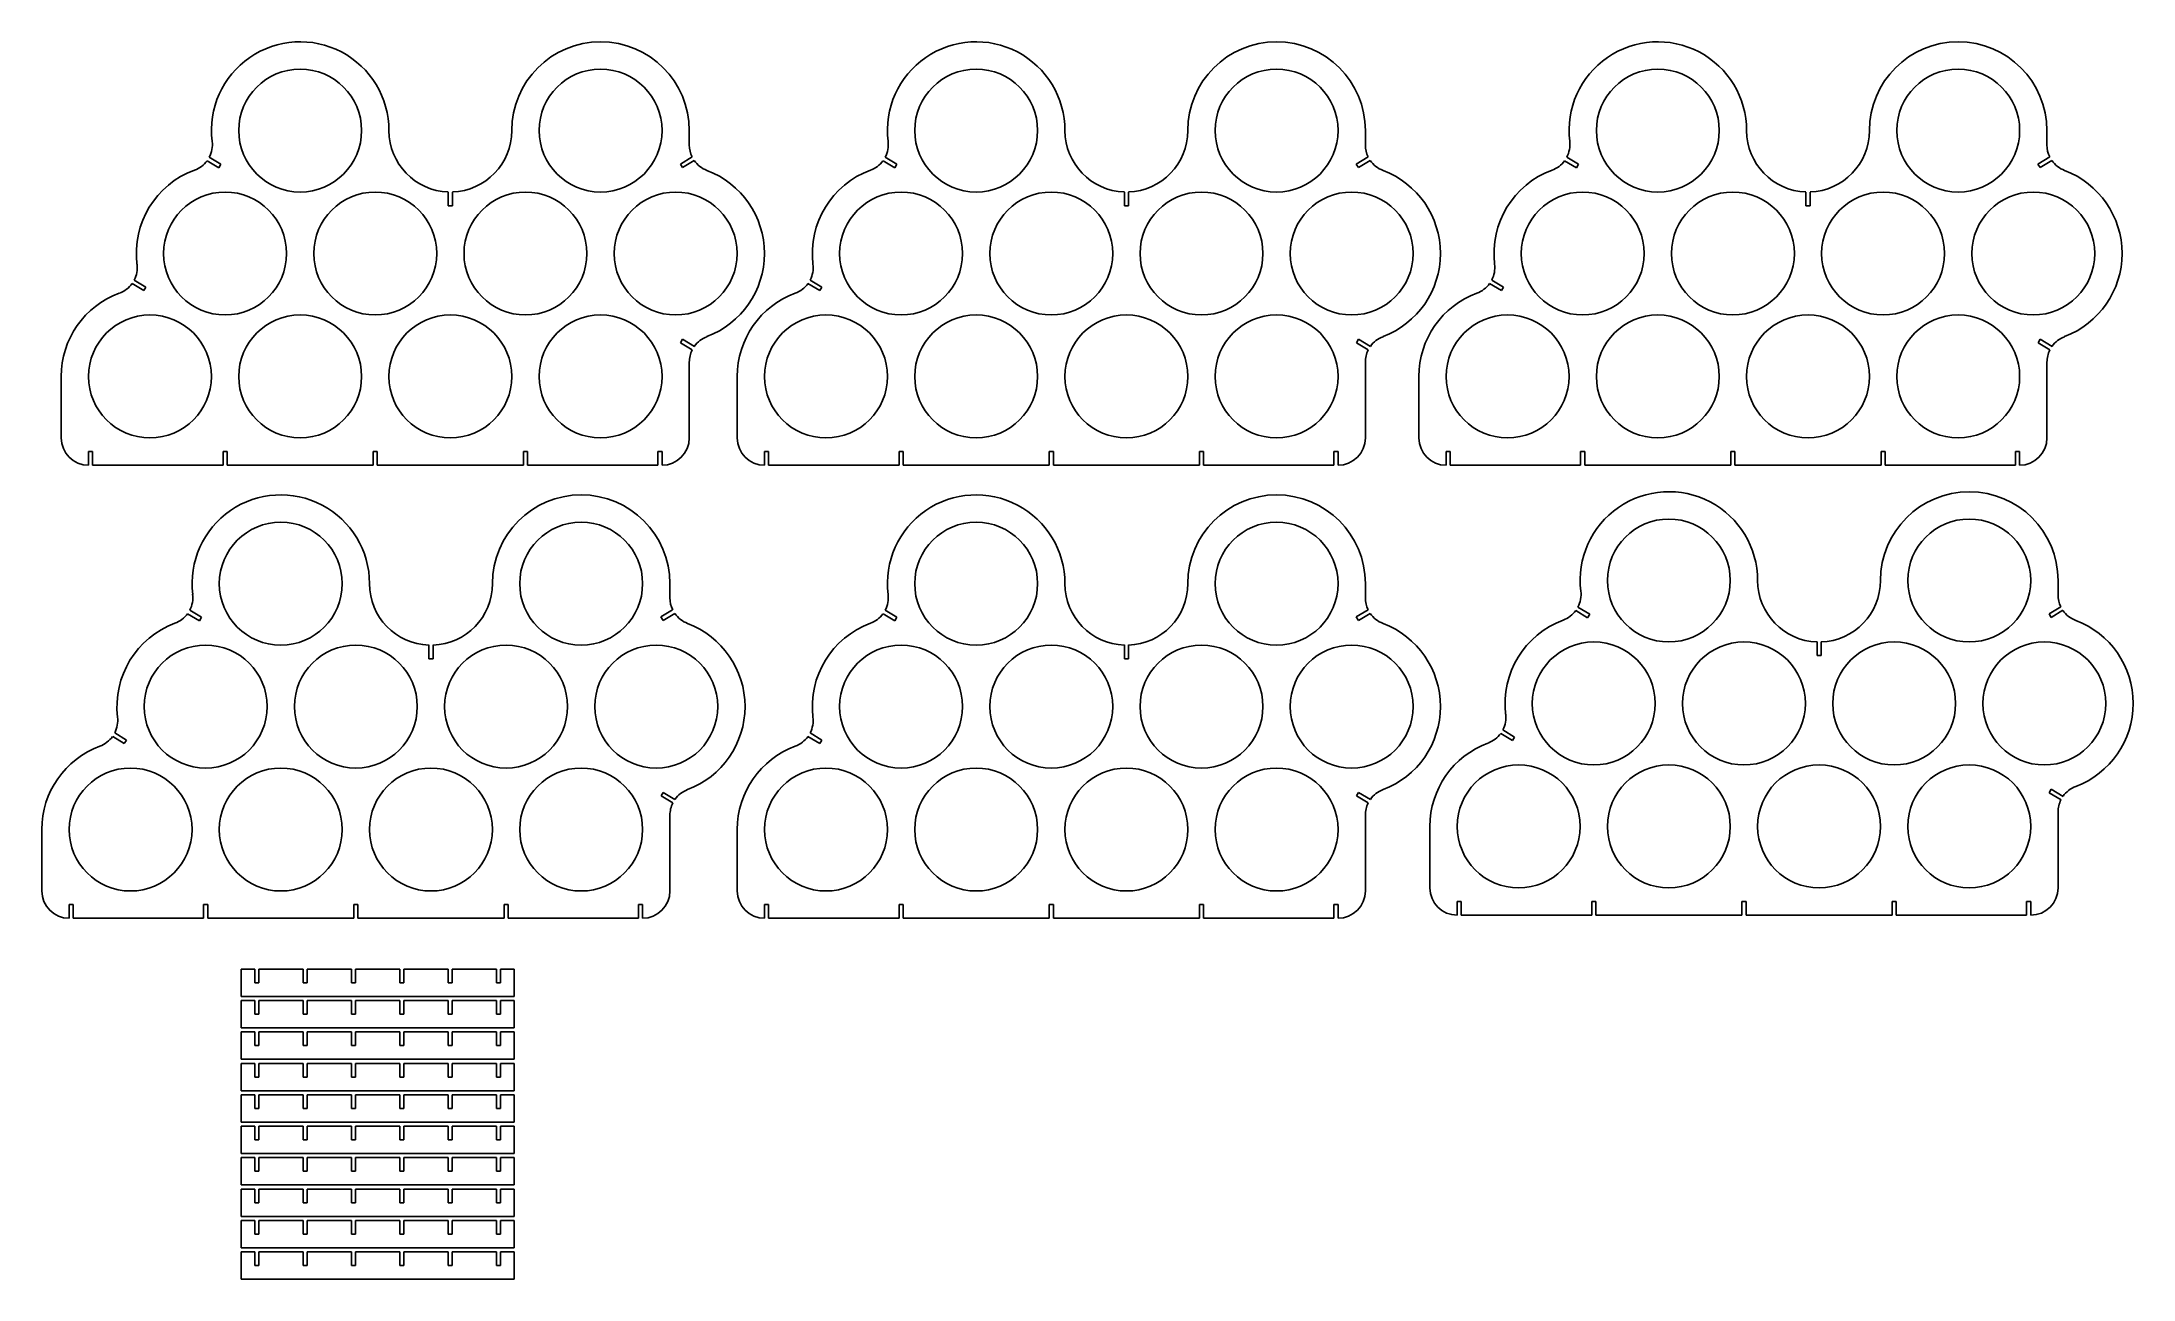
# Model space of a CAD drawing. Header units: millimetres. Extents: x 907 to 2438, y -1 to 905.
import ezdxf

# ---------------------------------------------------------------- set-up
doc = ezdxf.new("R2010")
doc.units = ezdxf.units.MM

msp = doc.modelspace()

# ---------------------------------------------------------------- linework, layer by layer
for p, q in [((1380.7, 840.3), (1380.7, 829.8)), ((1875.8, 840.3), (1875.8, 829.8)), ((2375, 840.3), (2375, 829.8)), ((1036.1, 813), (1027.5, 818.2)), ((1037.7, 815.6), (1029.1, 820.8)), ((1037.7, 815.6), (1036.1, 813)), ((1374.2, 815.8), (1382.8, 821)), ((1374.2, 815.8), (1375.7, 813.3)), ((1375.7, 813.3), (1384.3, 818.4)), ((1531.2, 813), (1522.6, 818.2)), ((1532.7, 815.6), (1524.1, 820.8)), ((1532.7, 815.6), (1531.2, 813)), ((1869.2, 815.8), (1877.8, 821)), ((1869.2, 815.8), (1870.8, 813.3)), ((1870.8, 813.3), (1879.3, 818.4)), ((2030.4, 813), (2021.7, 818.2)), ((2031.9, 815.6), (2023.3, 820.8)), ((2031.9, 815.6), (2030.4, 813)), ((2368.4, 815.8), (2377, 821)), ((2368.4, 815.8), (2370, 813.3)), ((2370, 813.3), (2378.5, 818.4)), ((1204.2, 795.3), (1204.2, 785.3)), ((1204.2, 785.3), (1207.2, 785.3)), ((1207.2, 795.3), (1207.2, 785.3)), ((1699.3, 795.3), (1699.3, 785.3)), ((1699.3, 785.3), (1702.3, 785.3)), ((1702.3, 795.3), (1702.3, 785.3)), ((2198.5, 795.3), (2198.5, 785.3)), ((2198.5, 785.3), (2201.5, 785.3)), ((2201.5, 795.3), (2201.5, 785.3)), ((981.2, 723.1), (972.6, 728.3)), ((982.7, 725.6), (974.2, 730.9)), ((982.7, 725.6), (981.2, 723.1)), ((1476.2, 723.1), (1467.6, 728.3)), ((1477.8, 725.6), (1469.2, 730.9)), ((1477.8, 725.6), (1476.2, 723.1)), ((1975.4, 723.1), (1966.8, 728.3)), ((1977, 725.6), (1968.4, 730.9)), ((1977, 725.6), (1975.4, 723.1)), ((1375.8, 687.5), (1374.2, 684.9)), ((1374.2, 684.9), (1382.9, 679.7)), ((1375.8, 687.5), (1384.4, 682.3)), ((1870.8, 687.5), (1869.3, 684.9)), ((1869.3, 684.9), (1877.9, 679.7)), ((1870.8, 687.5), (1879.5, 682.3)), ((2370, 687.5), (2368.5, 684.9)), ((2368.5, 684.9), (2377.1, 679.7)), ((2370, 687.5), (2378.7, 682.3)), ((920.7, 615.3), (920.7, 660.3)), ((1380.7, 660.3), (1380.7, 670.7)), ((1380.7, 660.3), (1380.7, 615.3)), ((1415.8, 615.3), (1415.8, 660.3)), ((1875.8, 660.3), (1875.8, 670.7)), ((1875.8, 660.3), (1875.8, 615.3)), ((1915, 615.3), (1915, 660.3)), ((2375, 660.3), (2375, 670.7)), ((2375, 660.3), (2375, 615.3)), ((940.7, 595.3), (940.7, 605.3)), ((940.7, 605.3), (943.7, 605.3)), ((943.7, 605.3), (943.7, 595.3)), ((1039.2, 605.3), (1039.2, 595.3)), ((1039.2, 605.3), (1042.2, 605.3)), ((1042.2, 605.3), (1042.2, 595.3)), ((1149.2, 605.3), (1149.2, 595.3)), ((1149.2, 605.3), (1152.2, 605.3)), ((1152.2, 605.3), (1152.2, 595.3)), ((1259.2, 605.3), (1259.2, 595.3)), ((1259.2, 605.3), (1262.2, 605.3)), ((1262.2, 605.3), (1262.2, 595.3)), ((1360.7, 605.3), (1357.7, 605.3)), ((1357.7, 605.3), (1357.7, 595.3)), ((1360.7, 595.3), (1360.7, 605.3)), ((1435.8, 595.3), (1435.8, 605.3)), ((1435.8, 605.3), (1438.8, 605.3)), ((1438.8, 605.3), (1438.8, 595.3)), ((1534.3, 605.3), (1534.3, 595.3)), ((1534.3, 605.3), (1537.3, 605.3)), ((1537.3, 605.3), (1537.3, 595.3)), ((1644.3, 605.3), (1644.3, 595.3)), ((1644.3, 605.3), (1647.3, 605.3)), ((1647.3, 605.3), (1647.3, 595.3)), ((1754.3, 605.3), (1754.3, 595.3)), ((1754.3, 605.3), (1757.3, 605.3)), ((1757.3, 605.3), (1757.3, 595.3)), ((1855.8, 605.3), (1852.8, 605.3)), ((1852.8, 605.3), (1852.8, 595.3)), ((1855.8, 595.3), (1855.8, 605.3)), ((1935, 595.3), (1935, 605.3)), ((1935, 605.3), (1938, 605.3)), ((1938, 605.3), (1938, 595.3)), ((2033.5, 605.3), (2033.5, 595.3)), ((2033.5, 605.3), (2036.5, 605.3)), ((2036.5, 605.3), (2036.5, 595.3)), ((2143.5, 605.3), (2143.5, 595.3)), ((2143.5, 605.3), (2146.5, 605.3)), ((2146.5, 605.3), (2146.5, 595.3)), ((2253.5, 605.3), (2253.5, 595.3)), ((2253.5, 605.3), (2256.5, 605.3)), ((2256.5, 605.3), (2256.5, 595.3)), ((2355, 605.3), (2352, 605.3)), ((2352, 605.3), (2352, 595.3)), ((2355, 595.3), (2355, 605.3)), ((943.7, 595.3), (1039.2, 595.3)), ((1042.2, 595.3), (1149.2, 595.3)), ((1152.2, 595.3), (1259.2, 595.3)), ((1262.2, 595.3), (1357.7, 595.3)), ((1438.8, 595.3), (1534.3, 595.3)), ((1537.3, 595.3), (1644.3, 595.3)), ((1647.3, 595.3), (1754.3, 595.3)), ((1757.3, 595.3), (1852.8, 595.3)), ((1938, 595.3), (2033.5, 595.3)), ((2036.5, 595.3), (2143.5, 595.3)), ((2146.5, 595.3), (2253.5, 595.3)), ((2256.5, 595.3), (2352, 595.3)), ((1366.5, 508.6), (1366.5, 498.2)), ((1875.8, 508.6), (1875.8, 498.2)), ((2383.1, 510.9), (2383.1, 500.4)), ((2040.1, 486.3), (2031.5, 491.4)), ((2376.6, 486.5), (2385.2, 491.7)), ((1021.9, 481.4), (1013.3, 486.6)), ((1023.5, 484), (1014.9, 489.1)), ((1023.5, 484), (1021.9, 481.4)), ((1359.9, 484.2), (1368.5, 489.4)), ((1359.9, 484.2), (1361.5, 481.6)), ((1361.5, 481.6), (1370.1, 486.8)), ((1531.2, 481.4), (1522.6, 486.6)), ((1532.7, 484), (1524.1, 489.1)), ((1532.7, 484), (1531.2, 481.4)), ((1869.2, 484.2), (1877.8, 489.4)), ((1869.2, 484.2), (1870.8, 481.6)), ((1870.8, 481.6), (1879.3, 486.8)), ((2038.6, 483.7), (2029.9, 488.9)), ((2040.1, 486.3), (2038.6, 483.7)), ((2376.6, 486.5), (2378.1, 483.9)), ((2378.1, 483.9), (2386.7, 489.1)), ((1190, 463.7), (1190, 453.6)), ((1193, 463.7), (1193, 453.6)), ((1699.3, 463.7), (1699.3, 453.6)), ((1702.3, 463.7), (1702.3, 453.6)), ((2206.6, 465.9), (2206.6, 455.9)), ((2209.6, 465.9), (2209.6, 455.9)), ((1190, 453.6), (1193, 453.6)), ((1699.3, 453.6), (1702.3, 453.6)), ((2206.6, 455.9), (2209.6, 455.9)), ((968.5, 394), (959.9, 399.3)), ((1477.8, 394), (1469.2, 399.3)), ((1983.6, 393.7), (1975, 399)), ((1985.1, 396.3), (1976.6, 401.5)), ((966.9, 391.5), (958.4, 396.7)), ((968.5, 394), (966.9, 391.5)), ((1476.2, 391.5), (1467.6, 396.7)), ((1477.8, 394), (1476.2, 391.5)), ((1985.1, 396.3), (1983.6, 393.7)), ((1361.6, 355.8), (1360, 353.3)), ((1360, 353.3), (1368.6, 348.1)), ((1361.6, 355.8), (1370.2, 350.6)), ((1870.8, 355.8), (1869.3, 353.3)), ((1869.3, 353.3), (1877.9, 348.1)), ((1870.8, 355.8), (1879.5, 350.6)), ((2378.2, 358.1), (2376.6, 355.5)), ((2376.6, 355.5), (2385.3, 350.4)), ((2378.2, 358.1), (2386.8, 352.9)), ((1366.5, 328.6), (1366.5, 339.1)), ((1875.8, 328.6), (1875.8, 339.1)), ((2383.1, 330.9), (2383.1, 341.4)), ((906.5, 283.6), (906.5, 328.6)), ((1366.5, 328.6), (1366.5, 283.6)), ((1415.8, 283.6), (1415.8, 328.6)), ((1875.8, 328.6), (1875.8, 283.6)), ((1923.1, 285.9), (1923.1, 330.9)), ((2383.1, 330.9), (2383.1, 285.9)), ((1943.1, 265.9), (1943.1, 275.9)), ((1943.1, 275.9), (1946.1, 275.9)), ((1946.1, 275.9), (1946.1, 265.9)), ((2041.6, 275.9), (2041.6, 265.9)), ((2041.6, 275.9), (2044.6, 275.9)), ((2044.6, 275.9), (2044.6, 265.9)), ((2151.6, 275.9), (2151.6, 265.9)), ((2151.6, 275.9), (2154.6, 275.9)), ((2154.6, 275.9), (2154.6, 265.9)), ((2261.6, 275.9), (2261.6, 265.9)), ((2261.6, 275.9), (2264.6, 275.9)), ((2264.6, 275.9), (2264.6, 265.9)), ((2363.1, 275.9), (2360.1, 275.9)), ((2360.1, 275.9), (2360.1, 265.9)), ((2363.1, 265.9), (2363.1, 275.9)), ((926.5, 263.6), (926.5, 273.6)), ((926.5, 273.6), (929.5, 273.6)), ((929.5, 273.6), (929.5, 263.6)), ((929.5, 263.6), (1025, 263.6)), ((1025, 273.6), (1025, 263.6)), ((1025, 273.6), (1028, 273.6)), ((1028, 273.6), (1028, 263.6)), ((1028, 263.6), (1135, 263.6)), ((1135, 273.6), (1135, 263.6)), ((1135, 273.6), (1138, 273.6)), ((1138, 273.6), (1138, 263.6)), ((1138, 263.6), (1245, 263.6)), ((1245, 273.6), (1245, 263.6)), ((1245, 273.6), (1248, 273.6)), ((1248, 273.6), (1248, 263.6)), ((1248, 263.6), (1343.5, 263.6)), ((1346.5, 273.6), (1343.5, 273.6)), ((1343.5, 273.6), (1343.5, 263.6)), ((1346.5, 263.6), (1346.5, 273.6)), ((1435.8, 263.6), (1435.8, 273.6)), ((1435.8, 273.6), (1438.8, 273.6)), ((1438.8, 273.6), (1438.8, 263.6)), ((1438.8, 263.6), (1534.3, 263.6)), ((1534.3, 273.6), (1534.3, 263.6)), ((1534.3, 273.6), (1537.3, 273.6)), ((1537.3, 273.6), (1537.3, 263.6)), ((1537.3, 263.6), (1644.3, 263.6)), ((1644.3, 273.6), (1644.3, 263.6)), ((1644.3, 273.6), (1647.3, 273.6)), ((1647.3, 273.6), (1647.3, 263.6)), ((1647.3, 263.6), (1754.3, 263.6)), ((1754.3, 273.6), (1754.3, 263.6)), ((1754.3, 273.6), (1757.3, 273.6)), ((1757.3, 273.6), (1757.3, 263.6)), ((1757.3, 263.6), (1852.8, 263.6)), ((1855.8, 273.6), (1852.8, 273.6)), ((1852.8, 273.6), (1852.8, 263.6)), ((1855.8, 263.6), (1855.8, 273.6)), ((1946.1, 265.9), (2041.6, 265.9)), ((2044.6, 265.9), (2151.6, 265.9)), ((2154.6, 265.9), (2261.6, 265.9)), ((2264.6, 265.9), (2360.1, 265.9)), ((1062.4, 226.4), (1052.4, 226.4)), ((1052.4, 226.4), (1052.4, 206.4)), ((1062.4, 226.4), (1062.4, 216.4)), ((1065.4, 216.4), (1062.4, 216.4)), ((1097.8, 226.4), (1065.4, 226.4)), ((1065.4, 226.4), (1065.4, 216.4)), ((1097.8, 226.4), (1097.8, 216.4)), ((1100.8, 216.4), (1097.8, 216.4)), ((1133.2, 226.4), (1100.8, 226.4)), ((1100.8, 226.4), (1100.8, 216.4)), ((1133.2, 226.4), (1133.2, 216.4)), ((1136.2, 216.4), (1133.2, 216.4)), ((1168.6, 226.4), (1136.2, 226.4)), ((1136.2, 226.4), (1136.2, 216.4)), ((1168.6, 226.4), (1168.6, 216.4)), ((1171.6, 216.4), (1168.6, 216.4)), ((1204, 226.4), (1171.6, 226.4)), ((1171.6, 226.4), (1171.6, 216.4)), ((1204, 226.4), (1204, 216.4)), ((1207, 216.4), (1204, 216.4)), ((1239.4, 226.4), (1207, 226.4)), ((1207, 226.4), (1207, 216.4)), ((1239.4, 216.4), (1239.4, 226.4)), ((1242.4, 216.4), (1239.4, 216.4)), ((1242.4, 216.4), (1242.4, 226.4)), ((1252.4, 226.4), (1242.4, 226.4)), ((1252.4, 206.4), (1252.4, 226.4)), ((1052.4, 206.4), (1252.4, 206.4)), ((1062.4, 203.4), (1052.4, 203.4)), ((1052.4, 203.4), (1052.4, 183.4)), ((1062.4, 203.4), (1062.4, 193.4)), ((1097.8, 203.4), (1065.4, 203.4)), ((1065.4, 203.4), (1065.4, 193.4)), ((1097.8, 203.4), (1097.8, 193.4)), ((1133.2, 203.4), (1100.8, 203.4)), ((1100.8, 203.4), (1100.8, 193.4)), ((1133.2, 203.4), (1133.2, 193.4)), ((1168.6, 203.4), (1136.2, 203.4)), ((1136.2, 203.4), (1136.2, 193.4)), ((1168.6, 203.4), (1168.6, 193.4)), ((1204, 203.4), (1171.6, 203.4)), ((1171.6, 203.4), (1171.6, 193.4)), ((1204, 203.4), (1204, 193.4)), ((1239.4, 203.4), (1207, 203.4)), ((1207, 203.4), (1207, 193.4)), ((1239.4, 193.4), (1239.4, 203.4)), ((1242.4, 193.4), (1242.4, 203.4)), ((1252.4, 203.4), (1242.4, 203.4)), ((1252.4, 183.4), (1252.4, 203.4)), ((1065.4, 193.4), (1062.4, 193.4)), ((1100.8, 193.4), (1097.8, 193.4)), ((1136.2, 193.4), (1133.2, 193.4)), ((1171.6, 193.4), (1168.6, 193.4)), ((1207, 193.4), (1204, 193.4)), ((1242.4, 193.4), (1239.4, 193.4)), ((1052.4, 183.4), (1252.4, 183.4)), ((1062.4, 180.4), (1052.4, 180.4)), ((1052.4, 180.4), (1052.4, 160.4)), ((1062.4, 180.4), (1062.4, 170.4)), ((1065.4, 170.4), (1062.4, 170.4)), ((1097.8, 180.4), (1065.4, 180.4)), ((1065.4, 180.4), (1065.4, 170.4)), ((1097.8, 180.4), (1097.8, 170.4)), ((1100.8, 170.4), (1097.8, 170.4)), ((1133.2, 180.4), (1100.8, 180.4)), ((1100.8, 180.4), (1100.8, 170.4)), ((1133.2, 180.4), (1133.2, 170.4)), ((1136.2, 170.4), (1133.2, 170.4)), ((1168.6, 180.4), (1136.2, 180.4)), ((1136.2, 180.4), (1136.2, 170.4)), ((1168.6, 180.4), (1168.6, 170.4)), ((1171.6, 170.4), (1168.6, 170.4)), ((1204, 180.4), (1171.6, 180.4)), ((1171.6, 180.4), (1171.6, 170.4)), ((1204, 180.4), (1204, 170.4)), ((1207, 170.4), (1204, 170.4)), ((1239.4, 180.4), (1207, 180.4)), ((1207, 180.4), (1207, 170.4)), ((1239.4, 170.4), (1239.4, 180.4)), ((1242.4, 170.4), (1239.4, 170.4)), ((1242.4, 170.4), (1242.4, 180.4)), ((1252.4, 180.4), (1242.4, 180.4)), ((1252.4, 160.4), (1252.4, 180.4)), ((1052.4, 160.4), (1252.4, 160.4)), ((1062.4, 157.4), (1052.4, 157.4)), ((1052.4, 157.4), (1052.4, 137.4)), ((1062.4, 157.4), (1062.4, 147.4)), ((1097.8, 157.4), (1065.4, 157.4)), ((1065.4, 157.4), (1065.4, 147.4)), ((1097.8, 157.4), (1097.8, 147.4)), ((1133.2, 157.4), (1100.8, 157.4)), ((1100.8, 157.4), (1100.8, 147.4)), ((1133.2, 157.4), (1133.2, 147.4)), ((1168.6, 157.4), (1136.2, 157.4)), ((1136.2, 157.4), (1136.2, 147.4)), ((1168.6, 157.4), (1168.6, 147.4)), ((1204, 157.4), (1171.6, 157.4)), ((1171.6, 157.4), (1171.6, 147.4)), ((1204, 157.4), (1204, 147.4)), ((1239.4, 157.4), (1207, 157.4)), ((1207, 157.4), (1207, 147.4)), ((1239.4, 147.4), (1239.4, 157.4)), ((1242.4, 147.4), (1242.4, 157.4)), ((1252.4, 157.4), (1242.4, 157.4)), ((1252.4, 137.4), (1252.4, 157.4)), ((1065.4, 147.4), (1062.4, 147.4)), ((1100.8, 147.4), (1097.8, 147.4)), ((1136.2, 147.4), (1133.2, 147.4)), ((1171.6, 147.4), (1168.6, 147.4)), ((1207, 147.4), (1204, 147.4)), ((1242.4, 147.4), (1239.4, 147.4)), ((1052.4, 137.4), (1252.4, 137.4)), ((1062.4, 134.4), (1052.4, 134.4)), ((1052.4, 134.4), (1052.4, 114.4)), ((1062.4, 134.4), (1062.4, 124.4)), ((1065.4, 124.4), (1062.4, 124.4)), ((1097.8, 134.4), (1065.4, 134.4)), ((1065.4, 134.4), (1065.4, 124.4)), ((1097.8, 134.4), (1097.8, 124.4)), ((1100.8, 124.4), (1097.8, 124.4)), ((1133.2, 134.4), (1100.8, 134.4)), ((1100.8, 134.4), (1100.8, 124.4)), ((1133.2, 134.4), (1133.2, 124.4)), ((1136.2, 124.4), (1133.2, 124.4)), ((1168.6, 134.4), (1136.2, 134.4)), ((1136.2, 134.4), (1136.2, 124.4)), ((1168.6, 134.4), (1168.6, 124.4)), ((1171.6, 124.4), (1168.6, 124.4)), ((1204, 134.4), (1171.6, 134.4)), ((1171.6, 134.4), (1171.6, 124.4)), ((1204, 134.4), (1204, 124.4)), ((1207, 124.4), (1204, 124.4)), ((1239.4, 134.4), (1207, 134.4)), ((1207, 134.4), (1207, 124.4)), ((1239.4, 124.4), (1239.4, 134.4)), ((1242.4, 124.4), (1239.4, 124.4)), ((1242.4, 124.4), (1242.4, 134.4)), ((1252.4, 134.4), (1242.4, 134.4)), ((1252.4, 114.4), (1252.4, 134.4)), ((1052.4, 114.4), (1252.4, 114.4)), ((1062.4, 111.4), (1052.4, 111.4)), ((1052.4, 111.4), (1052.4, 91.4)), ((1062.4, 111.4), (1062.4, 101.4)), ((1097.8, 111.4), (1065.4, 111.4)), ((1065.4, 111.4), (1065.4, 101.4)), ((1097.8, 111.4), (1097.8, 101.4)), ((1133.2, 111.4), (1100.8, 111.4)), ((1100.8, 111.4), (1100.8, 101.4)), ((1133.2, 111.4), (1133.2, 101.4)), ((1168.6, 111.4), (1136.2, 111.4)), ((1136.2, 111.4), (1136.2, 101.4)), ((1168.6, 111.4), (1168.6, 101.4)), ((1204, 111.4), (1171.6, 111.4)), ((1171.6, 111.4), (1171.6, 101.4)), ((1204, 111.4), (1204, 101.4)), ((1239.4, 111.4), (1207, 111.4)), ((1207, 111.4), (1207, 101.4)), ((1239.4, 101.4), (1239.4, 111.4)), ((1242.4, 101.4), (1242.4, 111.4)), ((1252.4, 111.4), (1242.4, 111.4)), ((1252.4, 91.4), (1252.4, 111.4)), ((1065.4, 101.4), (1062.4, 101.4)), ((1100.8, 101.4), (1097.8, 101.4)), ((1136.2, 101.4), (1133.2, 101.4)), ((1171.6, 101.4), (1168.6, 101.4)), ((1207, 101.4), (1204, 101.4)), ((1242.4, 101.4), (1239.4, 101.4)), ((1052.4, 91.4), (1252.4, 91.4)), ((1062.4, 88.4), (1052.4, 88.4)), ((1052.4, 88.4), (1052.4, 68.4)), ((1062.4, 88.4), (1062.4, 78.4)), ((1065.4, 78.4), (1062.4, 78.4)), ((1097.8, 88.4), (1065.4, 88.4)), ((1065.4, 88.4), (1065.4, 78.4)), ((1097.8, 88.4), (1097.8, 78.4)), ((1100.8, 78.4), (1097.8, 78.4)), ((1133.2, 88.4), (1100.8, 88.4)), ((1100.8, 88.4), (1100.8, 78.4)), ((1133.2, 88.4), (1133.2, 78.4)), ((1136.2, 78.4), (1133.2, 78.4)), ((1168.6, 88.4), (1136.2, 88.4)), ((1136.2, 88.4), (1136.2, 78.4)), ((1168.6, 88.4), (1168.6, 78.4)), ((1171.6, 78.4), (1168.6, 78.4)), ((1204, 88.4), (1171.6, 88.4)), ((1171.6, 88.4), (1171.6, 78.4)), ((1204, 88.4), (1204, 78.4)), ((1207, 78.4), (1204, 78.4)), ((1239.4, 88.4), (1207, 88.4)), ((1207, 88.4), (1207, 78.4)), ((1239.4, 78.4), (1239.4, 88.4)), ((1242.4, 78.4), (1239.4, 78.4)), ((1242.4, 78.4), (1242.4, 88.4)), ((1252.4, 88.4), (1242.4, 88.4)), ((1252.4, 68.4), (1252.4, 88.4)), ((1052.4, 68.4), (1252.4, 68.4)), ((1062.4, 65.4), (1052.4, 65.4)), ((1052.4, 65.4), (1052.4, 45.4)), ((1062.4, 65.4), (1062.4, 55.4)), ((1097.8, 65.4), (1065.4, 65.4)), ((1065.4, 65.4), (1065.4, 55.4)), ((1097.8, 65.4), (1097.8, 55.4)), ((1133.2, 65.4), (1100.8, 65.4)), ((1100.8, 65.4), (1100.8, 55.4)), ((1133.2, 65.4), (1133.2, 55.4)), ((1168.6, 65.4), (1136.2, 65.4)), ((1136.2, 65.4), (1136.2, 55.4)), ((1168.6, 65.4), (1168.6, 55.4)), ((1204, 65.4), (1171.6, 65.4)), ((1171.6, 65.4), (1171.6, 55.4)), ((1204, 65.4), (1204, 55.4)), ((1239.4, 65.4), (1207, 65.4)), ((1207, 65.4), (1207, 55.4)), ((1239.4, 55.4), (1239.4, 65.4)), ((1242.4, 55.4), (1242.4, 65.4)), ((1252.4, 65.4), (1242.4, 65.4)), ((1252.4, 45.4), (1252.4, 65.4)), ((1065.4, 55.4), (1062.4, 55.4)), ((1100.8, 55.4), (1097.8, 55.4)), ((1136.2, 55.4), (1133.2, 55.4)), ((1171.6, 55.4), (1168.6, 55.4)), ((1207, 55.4), (1204, 55.4)), ((1242.4, 55.4), (1239.4, 55.4)), ((1052.4, 45.4), (1252.4, 45.4)), ((1062.4, 42.4), (1052.4, 42.4)), ((1052.4, 42.4), (1052.4, 22.4)), ((1062.4, 42.4), (1062.4, 32.4)), ((1065.4, 32.4), (1062.4, 32.4)), ((1097.8, 42.4), (1065.4, 42.4)), ((1065.4, 42.4), (1065.4, 32.4)), ((1097.8, 42.4), (1097.8, 32.4)), ((1100.8, 32.4), (1097.8, 32.4)), ((1133.2, 42.4), (1100.8, 42.4)), ((1100.8, 42.4), (1100.8, 32.4)), ((1133.2, 42.4), (1133.2, 32.4)), ((1136.2, 32.4), (1133.2, 32.4)), ((1168.6, 42.4), (1136.2, 42.4)), ((1136.2, 42.4), (1136.2, 32.4)), ((1168.6, 42.4), (1168.6, 32.4)), ((1171.6, 32.4), (1168.6, 32.4)), ((1204, 42.4), (1171.6, 42.4)), ((1171.6, 42.4), (1171.6, 32.4)), ((1204, 42.4), (1204, 32.4)), ((1207, 32.4), (1204, 32.4)), ((1239.4, 42.4), (1207, 42.4)), ((1207, 42.4), (1207, 32.4)), ((1239.4, 32.4), (1239.4, 42.4)), ((1242.4, 32.4), (1239.4, 32.4)), ((1242.4, 32.4), (1242.4, 42.4)), ((1252.4, 42.4), (1242.4, 42.4)), ((1252.4, 22.4), (1252.4, 42.4)), ((1052.4, 22.4), (1252.4, 22.4)), ((1052.4, 19.4), (1052.4, -0.6)), ((1062.4, 19.4), (1052.4, 19.4)), ((1062.4, 19.4), (1062.4, 9.4)), ((1065.4, 19.4), (1065.4, 9.4)), ((1097.8, 19.4), (1065.4, 19.4)), ((1097.8, 19.4), (1097.8, 9.4)), ((1100.8, 19.4), (1100.8, 9.4)), ((1133.2, 19.4), (1100.8, 19.4)), ((1133.2, 19.4), (1133.2, 9.4)), ((1136.2, 19.4), (1136.2, 9.4)), ((1168.6, 19.4), (1136.2, 19.4)), ((1168.6, 19.4), (1168.6, 9.4)), ((1171.6, 19.4), (1171.6, 9.4)), ((1204, 19.4), (1171.6, 19.4)), ((1204, 19.4), (1204, 9.4)), ((1239.4, 19.4), (1207, 19.4)), ((1207, 19.4), (1207, 9.4)), ((1239.4, 9.4), (1239.4, 19.4)), ((1252.4, 19.4), (1242.4, 19.4)), ((1242.4, 9.4), (1242.4, 19.4)), ((1252.4, -0.6), (1252.4, 19.4)), ((1065.4, 9.4), (1062.4, 9.4)), ((1100.8, 9.4), (1097.8, 9.4)), ((1136.2, 9.4), (1133.2, 9.4)), ((1171.6, 9.4), (1168.6, 9.4)), ((1207, 9.4), (1204, 9.4)), ((1242.4, 9.4), (1239.4, 9.4)), ((1052.4, -0.6), (1252.4, -0.6))]:
    msp.add_line(p, q)
for centre in [(1095.7, 840.3), (1315.7, 840.3), (1590.8, 840.3), (1810.8, 840.3), (2090, 840.3), (2310, 840.3), (1040.7, 750.3), (1150.7, 750.3), (1260.7, 750.3), (1370.7, 750.3), (1535.8, 750.3), (1645.8, 750.3), (1755.8, 750.3), (1865.8, 750.3), (2035, 750.3), (2145, 750.3), (2255, 750.3), (2365, 750.3), (985.7, 660.3), (1095.7, 660.3), (1205.7, 660.3), (1315.7, 660.3), (1480.8, 660.3), (1590.8, 660.3), (1700.8, 660.3), (1810.8, 660.3), (1980, 660.3), (2090, 660.3), (2200, 660.3), (2310, 660.3), (1081.5, 508.6), (1301.5, 508.6), (1590.8, 508.6), (1810.8, 508.6), (2098.1, 510.9), (2318.1, 510.9), (1026.5, 418.6), (1136.5, 418.6), (1246.5, 418.6), (1356.5, 418.6), (1535.8, 418.6), (1645.8, 418.6), (1755.8, 418.6), (1865.8, 418.6), (2043.1, 420.9), (2153.1, 420.9), (2263.1, 420.9), (2373.1, 420.9), (971.5, 328.6), (1081.5, 328.6), (1191.5, 328.6), (1301.5, 328.6), (1480.8, 328.6), (1590.8, 328.6), (1700.8, 328.6), (1810.8, 328.6), (1988.1, 330.9), (2098.1, 330.9), (2208.1, 330.9), (2318.1, 330.9)]:
    msp.add_circle(centre, 45)
for centre, radius, start, end in [((1095.7, 840.3), 65, 0, 186.9188), ((1315.7, 840.3), 65, 0, 180), ((1590.8, 840.3), 65, 0, 186.9188), ((1810.8, 840.3), 65, 0, 180), ((2090, 840.3), 65, 0, 186.9188), ((2310, 840.3), 65, 0, 180), ((1011.4, 830), 20, 332.453, 6.9188), ((1205.7, 840.3), 45, 180, 268.0898), ((1205.7, 840.3), 45, 271.9102, 0), ((1400.7, 829.8), 20, 180, 206.0634), ((1506.4, 830), 20, 332.453, 6.9188), ((1700.8, 840.3), 45, 180, 268.0898), ((1700.8, 840.3), 45, 271.9102, 0), ((1895.8, 829.8), 20, 180, 206.0634), ((2005.6, 830), 20, 332.453, 6.9188), ((2200, 840.3), 45, 180, 268.0898), ((2200, 840.3), 45, 271.9102, 0), ((2395, 829.8), 20, 180, 206.0634), ((1011.4, 830), 20, 290.222, 323.8496), ((1400.7, 829.8), 20, 214.6663, 249.3327), ((1506.4, 830), 20, 290.222, 323.8496), ((1895.8, 829.8), 20, 214.6663, 249.3327), ((2005.6, 830), 20, 290.222, 323.8496), ((2395, 829.8), 20, 214.6663, 249.3327), ((1040.7, 750.3), 65, 110.222, 186.9188), ((1370.7, 750.3), 65, 290.6673, 69.3327), ((1535.8, 750.3), 65, 110.222, 186.9188), ((1865.8, 750.3), 65, 290.6673, 69.3327), ((2035, 750.3), 65, 110.222, 186.9188), ((2365, 750.3), 65, 290.6673, 69.3327), ((956.4, 740), 20, 332.8717, 6.9188), ((1451.4, 740), 20, 332.8717, 6.9188), ((1950.6, 740), 20, 332.8717, 6.9188), ((985.7, 660.3), 65, 110.222, 180), ((956.4, 740), 20, 290.222, 324.2692), ((1480.8, 660.3), 65, 110.222, 180), ((1451.4, 740), 20, 290.222, 324.2692), ((1980, 660.3), 65, 110.222, 180), ((1950.6, 740), 20, 290.222, 324.2692), ((1400.7, 670.7), 20, 110.6673, 144.7131), ((1895.8, 670.7), 20, 110.6673, 144.7131), ((2395, 670.7), 20, 110.6673, 144.7131), ((1400.7, 670.7), 20, 153.3156, 180), ((1895.8, 670.7), 20, 153.3156, 180), ((2395, 670.7), 20, 153.3156, 180), ((940.7, 615.3), 20, 180, 270), ((1360.7, 615.3), 20, 270, 0), ((1435.8, 615.3), 20, 180, 270), ((1855.8, 615.3), 20, 270, 0), ((1935, 615.3), 20, 180, 270), ((2355, 615.3), 20, 270, 0), ((1081.5, 508.6), 65, 0, 186.9188), ((1301.5, 508.6), 65, 0, 180), ((1590.8, 508.6), 65, 0, 186.9188), ((1810.8, 508.6), 65, 0, 180), ((2098.1, 510.9), 65, 0, 186.9188), ((2318.1, 510.9), 65, 0, 180), ((1191.5, 508.6), 45, 180, 268.0898), ((1191.5, 508.6), 45, 271.9102, 0), ((1700.8, 508.6), 45, 180, 268.0898), ((1700.8, 508.6), 45, 271.9102, 0), ((2208.1, 510.9), 45, 180, 268.0898), ((2208.1, 510.9), 45, 271.9102, 0), ((997.1, 498.4), 20, 332.453, 6.9188), ((1386.5, 498.2), 20, 180, 206.0634), ((1506.4, 498.4), 20, 332.453, 6.9188), ((1895.8, 498.2), 20, 180, 206.0634), ((2013.8, 500.7), 20, 332.453, 6.9188), ((2403.1, 500.4), 20, 180, 206.0634), ((1026.5, 418.6), 65, 110.222, 186.9188), ((997.1, 498.4), 20, 290.222, 323.8496), ((1386.5, 498.2), 20, 214.6663, 249.3327), ((1356.5, 418.6), 65, 290.6673, 69.3327), ((1535.8, 418.6), 65, 110.222, 186.9188), ((1506.4, 498.4), 20, 290.222, 323.8496), ((1895.8, 498.2), 20, 214.6663, 249.3327), ((1865.8, 418.6), 65, 290.6673, 69.3327), ((2043.1, 420.9), 65, 110.222, 186.9188), ((2013.8, 500.7), 20, 290.222, 323.8496), ((2403.1, 500.4), 20, 214.6663, 249.3327), ((2373.1, 420.9), 65, 290.6673, 69.3327), ((942.1, 408.4), 20, 332.8717, 6.9188), ((1451.4, 408.4), 20, 332.8717, 6.9188), ((1958.8, 410.7), 20, 290.222, 324.2692), ((1958.8, 410.7), 20, 332.8717, 6.9188), ((971.5, 328.6), 65, 110.222, 180), ((942.1, 408.4), 20, 290.222, 324.2692), ((1480.8, 328.6), 65, 110.222, 180), ((1451.4, 408.4), 20, 290.222, 324.2692), ((1988.1, 330.9), 65, 110.222, 180), ((1386.5, 339.1), 20, 110.6673, 144.7131), ((1895.8, 339.1), 20, 110.6673, 144.7131), ((2403.1, 341.4), 20, 110.6673, 144.7131), ((1386.5, 339.1), 20, 153.3156, 180), ((1895.8, 339.1), 20, 153.3156, 180), ((2403.1, 341.4), 20, 153.3156, 180), ((926.5, 283.6), 20, 180, 270), ((1346.5, 283.6), 20, 270, 0), ((1435.8, 283.6), 20, 180, 270), ((1855.8, 283.6), 20, 270, 0), ((1943.1, 285.9), 20, 180, 270), ((2363.1, 285.9), 20, 270, 0)]:
    msp.add_arc(centre, radius, start, end)

doc.saveas('drawing.dxf')
